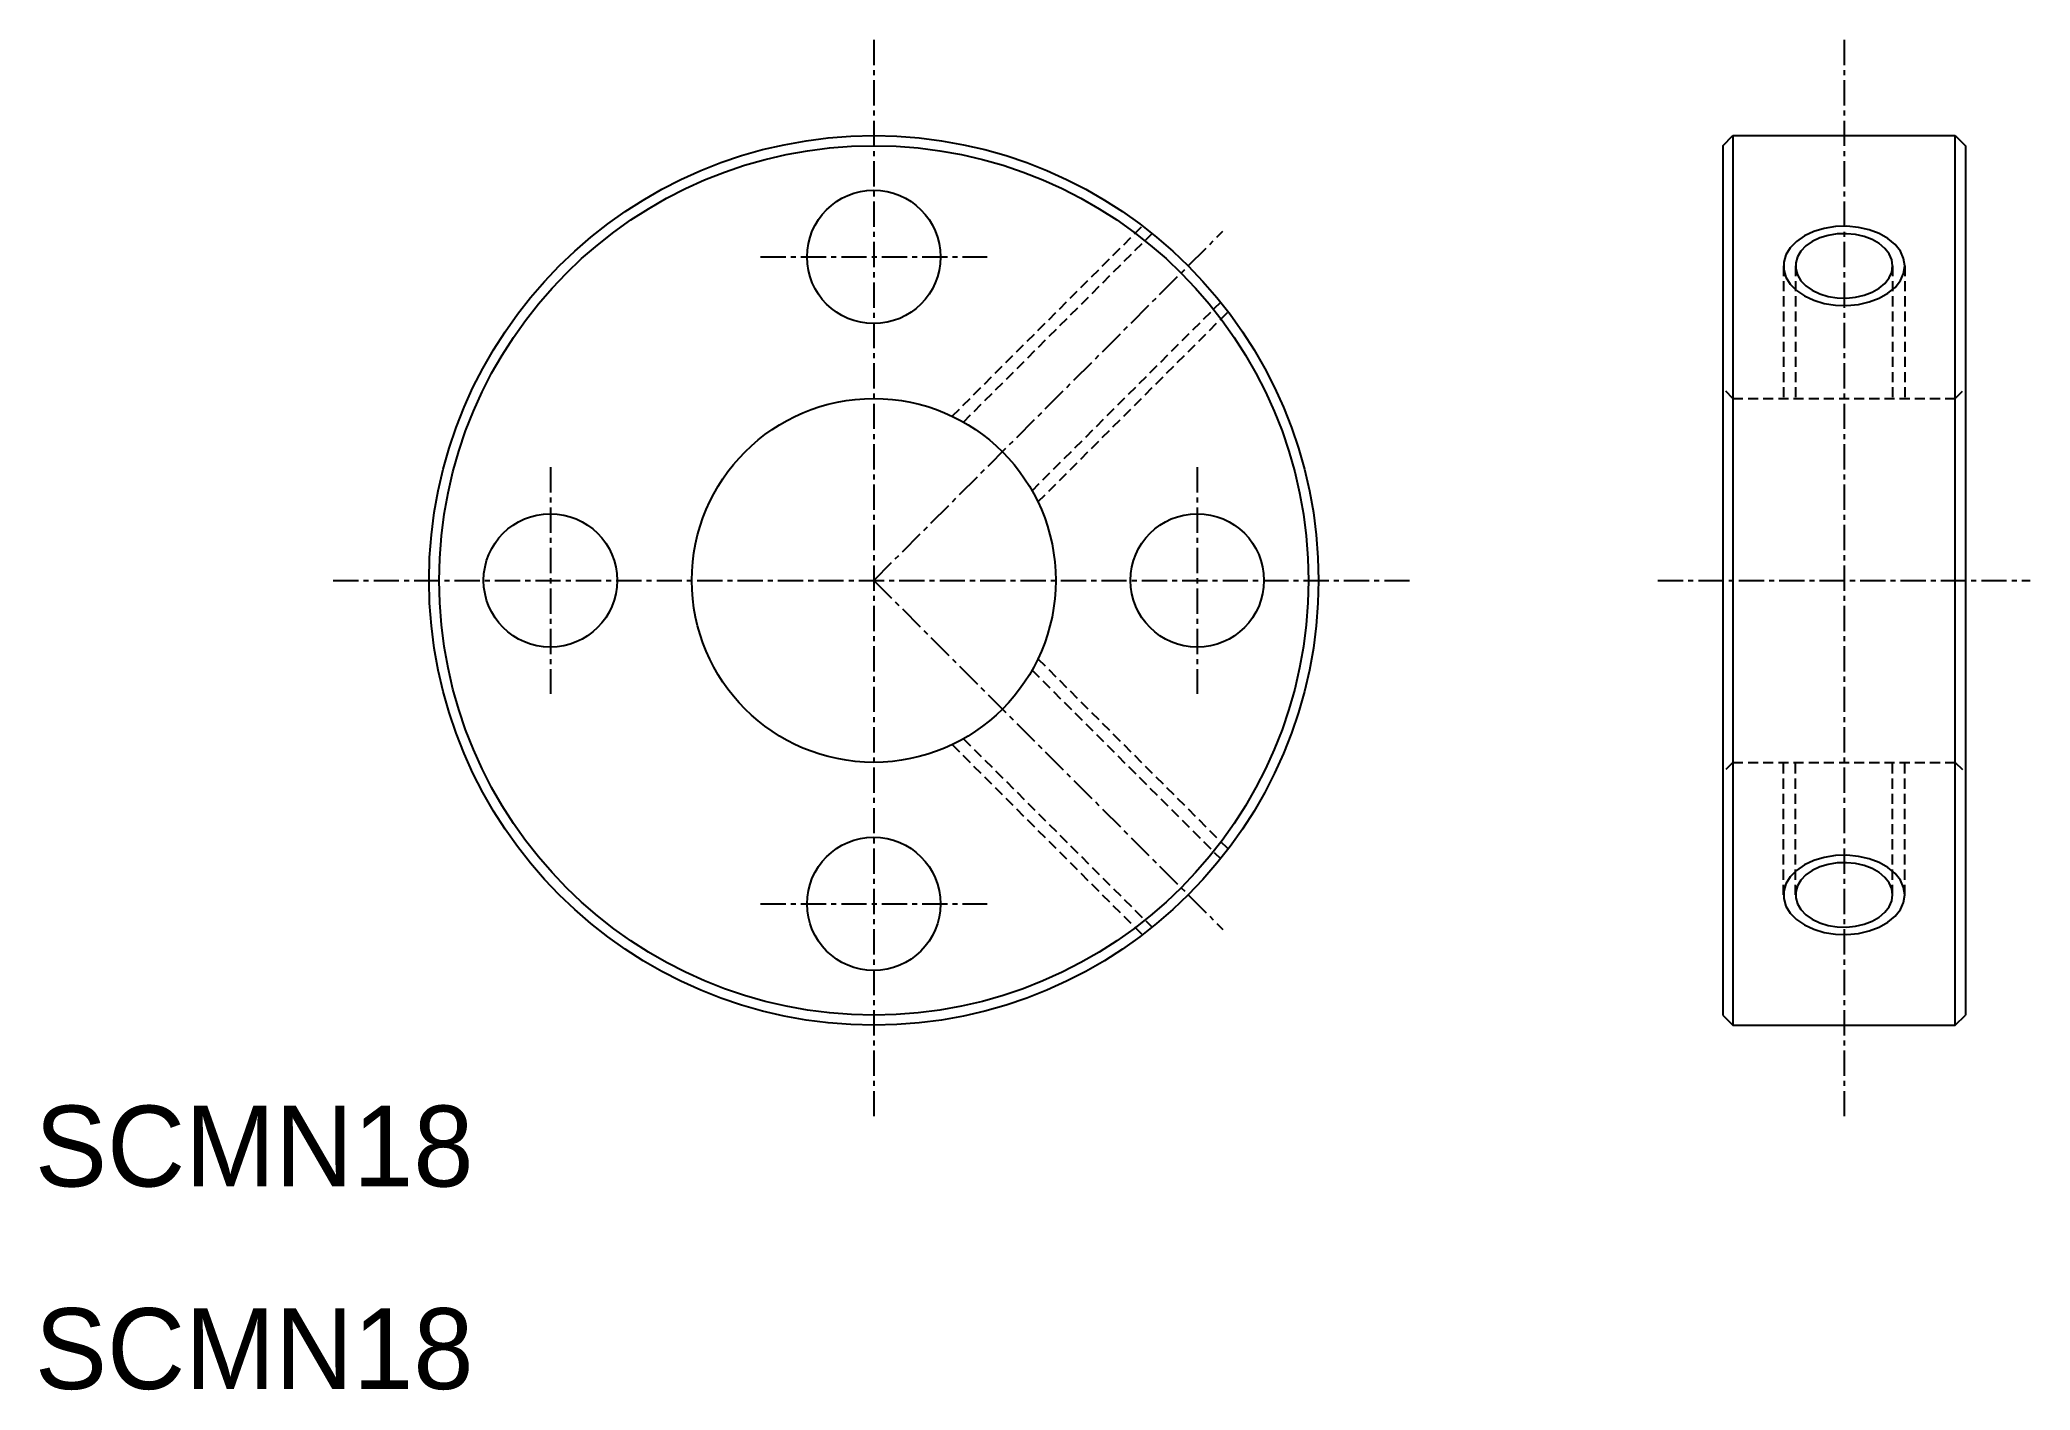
# Model space of a CAD drawing. Extents: x 10.2 to 108.7, y 9.9 to 76.7.
import ezdxf

# ---------------------------------------------------------------- set-up
doc = ezdxf.new("R2010")
doc.units = 0
doc.linetypes.add('CENTER', pattern=[2, 1.25, -0.25, 0.25, -0.25])
doc.linetypes.add('DASHED', pattern=[0.75, 0.5, -0.25])
doc.layers.get('0').update_dxf_attribs({"linetype": 'CONTINUOUS'})
doc.layers.add('CENTER', color=1, linetype='CENTER')

msp = doc.modelspace()

# ---------------------------------------------------------------- linework, layer by layer
at = {"color": 7, "linetype": 'CONTINUOUS'}
for p, q in [((93.5, 71.5), (94, 72)), ((94, 72), (94, 28)), ((94, 72), (105, 72)), ((96.75, 72), (96.75, 72.0001)), ((99.5, 72), (99.5001, 72)), ((105, 28), (105, 72)), ((105, 72), (105.5, 71.5)), ((93.5, 71.5), (93.5, 28.5)), ((105.5, 71.5), (105.5, 28.5)), ((93.5, 28.5), (94, 28)), ((94, 28), (105, 28)), ((105, 28), (105.5, 28.5))]:
    msp.add_line(p, q, dxfattribs=at)
at = {"color": 3, "linetype": 'DASHED'}
for p, q in [((55.378679, 58.121321), (64.789714, 67.532356)), ((55.936458, 57.830571), (65.266449, 67.160562)), ((96.5, 65.556349), (96.5, 59)), ((97.1, 65.556349), (97.1, 59)), ((101.9, 65.556349), (101.9, 59)), ((102.5, 65.556349), (102.5, 59)), ((59.33057, 54.436458), (68.660561, 63.766449)), ((59.62132, 53.87868), (69.032355, 63.289715)), ((94, 59), (93.5, 59.5)), ((105, 59), (105.5, 59.5)), ((94, 59), (105, 59)), ((59.33057, 45.563542), (68.660561, 36.233551)), ((59.62132, 46.121321), (69.032355, 36.710286)), ((55.378679, 41.87868), (64.789714, 32.467645)), ((55.936458, 42.169429), (65.266449, 32.839439)), ((94, 41), (93.5, 40.5)), ((94, 41), (105, 41)), ((96.5, 34.443651), (96.5, 41)), ((97.1, 34.443651), (97.1, 41)), ((101.9, 34.443651), (101.9, 41)), ((102.5, 34.443651), (102.5, 41)), ((105, 41), (105.5, 40.5))]:
    msp.add_line(p, q, dxfattribs=at)
at = {"color": 3, "flags": 128}
for points in [[(102.5, 65.556349), (102.445786, 65.927531), (102.285104, 66.285297), (102.023761, 66.616717), (101.671202, 66.909813), (101.240171, 67.15399), (100.746245, 67.340425), (100.207277, 67.462379), (99.642746, 67.515444), (99.073056, 67.497702), (98.518796, 67.409795), (98, 67.254899), (97.535418, 67.038613), (97.141841, 66.768755), (96.833494, 66.455077), (96.621521, 66.108916), (96.513584, 65.742784), (96.513584, 65.369914), (96.621521, 65.003783), (96.833494, 64.657622), (97.141841, 64.343944), (97.535418, 64.074086), (98, 63.8578), (98.518796, 63.702904), (99.073056, 63.614997), (99.642746, 63.597255), (100.207277, 63.65032), (100.746245, 63.772273), (101.240171, 63.958708), (101.671202, 64.202886), (102.023761, 64.495982), (102.285104, 64.827402), (102.445786, 65.185168)], [(102.5, 34.443651), (102.445786, 34.814833), (102.285104, 35.172599), (102.023761, 35.504019), (101.671202, 35.797115), (101.240171, 36.041292), (100.746245, 36.227727), (100.207277, 36.349681), (99.642746, 36.402746), (99.073056, 36.385004), (98.518796, 36.297097), (98, 36.142201), (97.535418, 35.925915), (97.141841, 35.656057), (96.833494, 35.342379), (96.621521, 34.996218), (96.513584, 34.630086), (96.513584, 34.257216), (96.621521, 33.891085), (96.833494, 33.544924), (97.141841, 33.231246), (97.535418, 32.961388), (98, 32.745102), (98.518796, 32.590206), (99.073056, 32.502299), (99.642746, 32.484557), (100.207277, 32.537622), (100.746245, 32.659575), (101.240171, 32.84601), (101.671202, 33.090188), (102.023761, 33.383284), (102.285104, 33.714704), (102.445786, 34.07247)]]:
    msp.add_lwpolyline(points, close=True, dxfattribs=at)
at = {"color": 7, "linetype": 'CONTINUOUS', "flags": 128}
for points in [[(101.9, 65.556349), (101.856629, 65.858179), (101.728083, 66.1491), (101.519009, 66.418598), (101.236962, 66.656931), (100.892137, 66.855487), (100.496996, 67.007088), (100.065822, 67.106256), (99.614197, 67.149407), (99.158444, 67.13498), (98.715037, 67.063497), (98.3, 66.937542), (97.928334, 66.761667), (97.613473, 66.542229), (97.366795, 66.287158), (97.197217, 66.005674), (97.110867, 65.707951), (97.110867, 65.404748), (97.197217, 65.107024), (97.366795, 64.825541), (97.613473, 64.57047), (97.928334, 64.351032), (98.3, 64.175157), (98.715037, 64.049202), (99.158444, 63.977719), (99.614197, 63.963292), (100.065822, 64.006442), (100.496996, 64.10561), (100.892137, 64.257212), (101.236962, 64.455767), (101.519009, 64.694101), (101.728083, 64.963598), (101.856629, 65.254519)], [(101.9, 34.443651), (101.856629, 34.745481), (101.728083, 35.036402), (101.519009, 35.3059), (101.236962, 35.544233), (100.892137, 35.742789), (100.496996, 35.89439), (100.065822, 35.993558), (99.614197, 36.036709), (99.158444, 36.022282), (98.715037, 35.950799), (98.3, 35.824844), (97.928334, 35.648969), (97.613473, 35.429531), (97.366795, 35.17446), (97.197217, 34.892976), (97.110867, 34.595253), (97.110867, 34.29205), (97.197217, 33.994326), (97.366795, 33.712843), (97.613473, 33.457772), (97.928334, 33.238334), (98.3, 33.062459), (98.715037, 32.936504), (99.158444, 32.865021), (99.614197, 32.850594), (100.065822, 32.893744), (100.496996, 32.992912), (100.892137, 33.144514), (101.236962, 33.343069), (101.519009, 33.581403), (101.728083, 33.8509), (101.856629, 34.141821)]]:
    msp.add_lwpolyline(points, close=True, dxfattribs=at)
at = {"color": 7, "linetype": 'CONTINUOUS'}
for centre, radius in [((51.5, 50), 22), ((51.5, 50), 21.5), ((51.5, 66), 3.3), ((51.5, 50), 9), ((35.5, 50), 3.3), ((67.5, 50), 3.3), ((51.5, 34), 3.3)]:
    msp.add_circle(centre, radius, dxfattribs=at)
at = {"layer": 'CENTER', "color": 1, "linetype": 'CENTER'}
for p, q in [((51.5, 76.740324), (51.5, 23.259676)), ((99.5, 76.740324), (99.5, 23.259676)), ((51.5, 50), (68.768027, 67.268028)), ((45.895931, 66), (57.104068, 66)), ((35.5, 55.604069), (35.5, 44.395932)), ((67.5, 55.604069), (67.5, 44.395932)), ((24.759676, 50), (78.240324, 50)), ((51.5, 50), (68.768027, 32.731972)), ((90.29202, 50), (108.70798, 50)), ((45.895931, 34), (57.104068, 34))]:
    msp.add_line(p, q, dxfattribs=at)

# ---------------------------------------------------------------- texts
at = {"color": 7, "linetype": 'CONTINUOUS'}
for p in [(10, 20.018824), (10, 10)]:
    msp.add_text('SCMN18', height=4, dxfattribs=at).set_placement(p)

doc.saveas('drawing.dxf')
